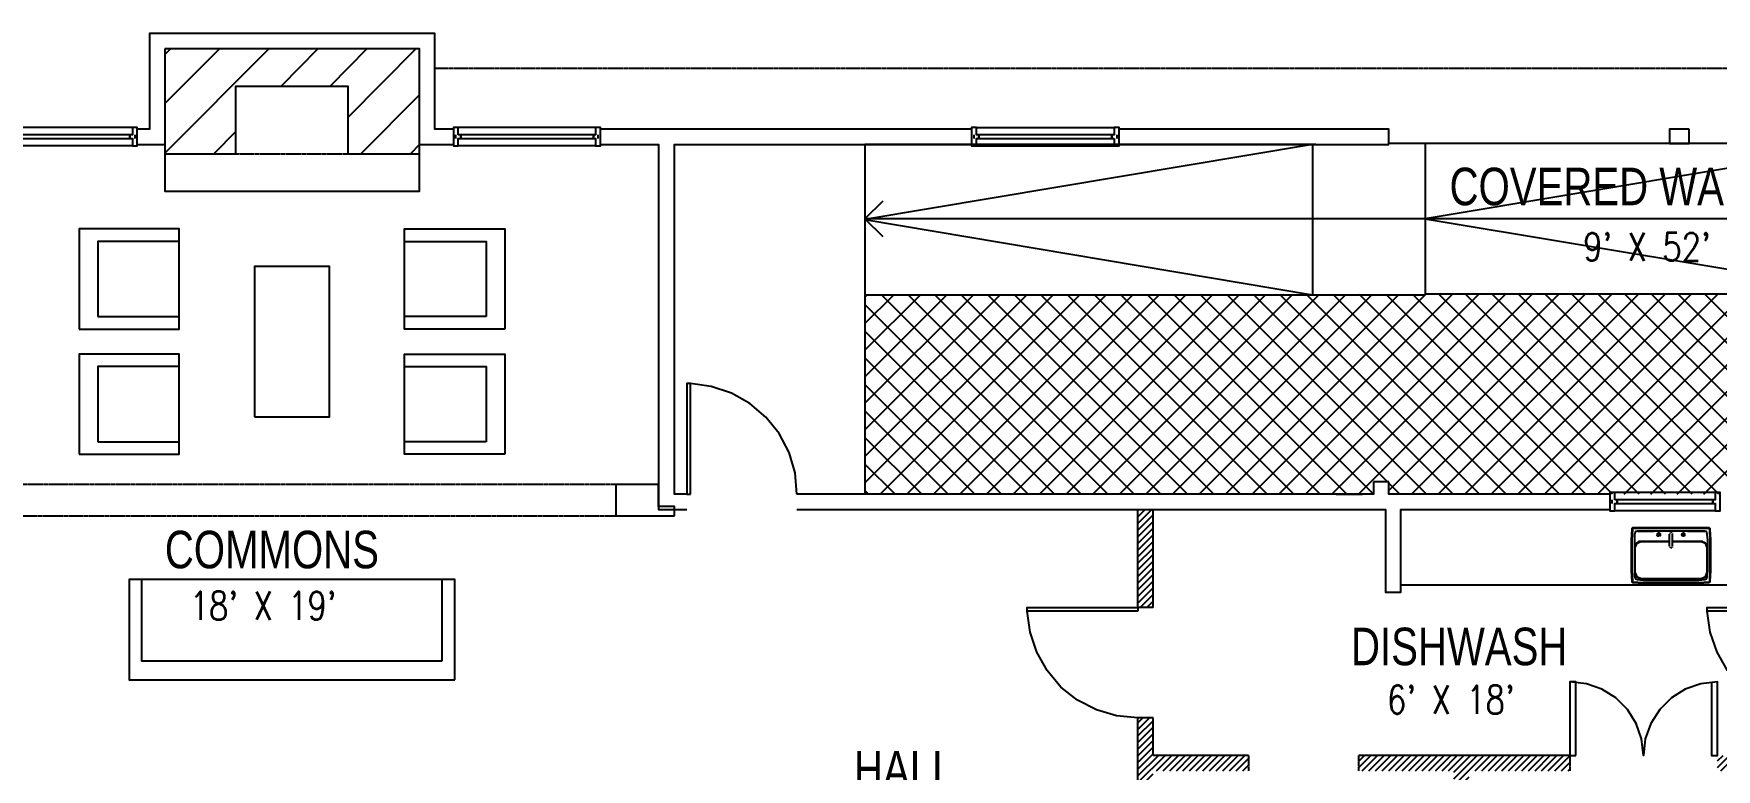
# Model space of a CAD drawing. Header units: inches. Extents: x -625442 to 34963, y -27993 to 66986.
# Drawn here: x 2161 to 2699, y 18319 to 18554 of the extents above; entities that cross this region are included whole.
import ezdxf

# ---------------------------------------------------------------- set-up
doc = ezdxf.new("R2010")
doc.units = ezdxf.units.IN
doc.header["$LTSCALE"] = 0.5
doc.header["$MEASUREMENT"] = 0
doc.linetypes.add('HIDDEN2', pattern=[0.1875, 0.125, -0.0625])
for name, color, linetype in [('0-TEXT', 30, 'Continuous'), ('P-ABOVE', 201, 'HIDDEN2'), ('P-BELOW-LIGHT', 143, 'Continuous'), ('P-BELOW-MED', 145, 'Continuous'), ('P-CASEWORK', 140, 'Continuous'), ('P-DOOR', 51, 'Continuous'), ('P-FIXTURE', 63, 'Continuous'), ('P-FURNITURE', 201, 'Continuous'), ('P-WALL', 90, 'Continuous'), ('P-WINDOW', 213, 'Continuous')]:
    doc.layers.add(name, color=color, linetype=linetype)
doc.styles.add('1-4T', font='Zap601Rm.ttf', dxfattribs={"width": 0.8, "height": 12})
doc.styles.add('sapa notes', font='romans.shx', dxfattribs={"width": 0.8})

msp = doc.modelspace()

# ---------------------------------------------------------------- hatches: boundary and pattern name
at = {"layer": 'P-BELOW-LIGHT'}
h = msp.add_hatch(dxfattribs=at)
h.set_pattern_fill('ANSI37', color=256, scale=48)
h.set_pattern_definition([(45, (130.273, -1357.463), (-4.2426407, 4.2426407), []), (135, (130.273, -1357.463), (-4.2426407, -4.2426407), [])])
h.paths.add_polyline_path([(2851.69576, 18451.62307), (2929.69576, 18451.62307), (2929.69576, 18470.62307), (2426.76317, 18470.33417), (2426.76317, 18406.62307), (2589.15344, 18406.62307), (2589.15344, 18410.62307), (2594.04447, 18410.62307), (2594.04447, 18406.62307), (2851.69576, 18406.62307)])
at = {"layer": 'P-FURNITURE'}
h = msp.add_hatch(dxfattribs=at)
h.set_pattern_fill('ANSI31', color=256, scale=12)
h.set_pattern_definition([(45, (0, -1800), (-1.06066017, 1.06066017), [])])
h.paths.add_polyline_path([(2518.85643, 18401.73204), (2513.9654, 18401.73204), (2513.9654, 18370.42946), (2518.85643, 18370.42946)])
h.paths.add_polyline_path([(2518.85643, 18335.21405), (2513.9654, 18335.21405), (2513.9654, 18221.54654), (2594.04447, 18221.54654), (2594.04447, 18226.43756), (2518.85643, 18226.43756)])
h.paths.add_polyline_path([(2549.24873, 18323.21405), (2518.85643, 18323.21405), (2518.85643, 18318.32302), (2549.24873, 18318.32302)], flags=17)
h.paths.add_polyline_path([(2651.89343, 18323.21405), (2584.46414, 18323.21405), (2584.46414, 18318.32302), (2614.85643, 18318.32302), (2614.85643, 18226.43756), (2619.74746, 18226.43756), (2619.74746, 18318.32302), (2651.89343, 18318.32302)])
h.paths.add_polyline_path([(2731.18892, 18323.21405), (2699.04295, 18323.21405), (2699.04295, 18318.32302), (2731.18892, 18318.32302)])

# ---------------------------------------------------------------- linework, layer by layer
at = {"layer": '0-TEXT'}
msp.add_line((2929.69576, 18494.62307), (2426.76317, 18494.62307), dxfattribs=at)
msp.add_lwpolyline([(2432.42003, 18500.27992), (2426.76317, 18494.62307), (2432.42003, 18488.96621)], dxfattribs=at)
at = {"layer": 'P-ABOVE'}
for p, q in [((2989.69576, 18542.62307), (2289.43119, 18542.62307)), ((2225.84782, 18515.39955), (2261.65015, 18515.39955))]:
    msp.add_line(p, q, dxfattribs=at)
for points in [[(2347.14533, 18409.75333), (2136.63545, 18409.75333)], [(2136.63545, 18399.77563), (2347.14533, 18399.77563)], [(2549.24873, 18323.21405), (2549.24873, 18318.32302)], [(2584.46414, 18318.32302), (2584.46414, 18323.21405)], [(2651.89343, 18323.21405), (2651.89343, 18318.32302)]]:
    msp.add_lwpolyline(points, dxfattribs=at)
at = {"layer": 'P-BELOW-LIGHT'}
for p, q in [((2569.69576, 18518.33417), (2569.69576, 18470.33417)), ((2605.69576, 18518.62307), (2594.04447, 18518.62307)), ((2426.76317, 18470.33417), (2426.76317, 18406.62307)), ((2569.69576, 18470.33417), (2605.69576, 18470.33417))]:
    msp.add_line(p, q, dxfattribs=at)
for points in [[(2236.41244, 18548.85419), (2203.15344, 18515.59519)], [(2220.56551, 18548.85419), (2203.15344, 18531.44213)], [(2204.91421, 18548.85419), (2203.15344, 18547.09342)], [(2252.06373, 18548.85419), (2240.32526, 18536.92008)], [(2267.71502, 18548.85419), (2255.97656, 18536.92008)], [(2283.36632, 18548.85419), (2261.65015, 18526.94238)], [(2284.54016, 18534.1811), (2265.75861, 18515.39955)], [(2192.78446, 18523.81212), (2192.78446, 18521.46443), (2192.0019, 18521.46443), (2192.0019, 18520.29058), (2192.78446, 18520.29058), (2192.78446, 18517.94289), (2194.34959, 18517.94289), (2194.34959, 18523.81212), (2192.78446, 18523.81212), (2148.96084, 18523.81212)], [(2193.56703, 18521.46443), (2193.56703, 18520.29058)], [(2225.84782, 18522.44263), (2218.80474, 18515.39955)], [(2296.08299, 18520.29058), (2296.08299, 18521.46443)], [(2340.68918, 18523.81212), (2340.68918, 18521.46443), (2340.10225, 18521.46443), (2340.10225, 18520.29058), (2340.68918, 18520.29058), (2340.68918, 18517.94289), (2342.2543, 18517.94289), (2342.2543, 18523.81212), (2340.68918, 18523.81212), (2296.86556, 18523.81212)], [(2341.47174, 18521.46443), (2341.47174, 18520.29058)], [(2462.37797, 18517.94289), (2462.37797, 18520.29058), (2463.16054, 18520.29058), (2463.16054, 18521.46443), (2462.37797, 18521.46443), (2462.37797, 18523.81212), (2460.81285, 18523.81212), (2460.81285, 18517.94289), (2462.37797, 18517.94289), (2506.39723, 18517.94289)], [(2461.59541, 18520.29058), (2461.59541, 18521.46443)], [(2462.37797, 18523.81212), (2506.39723, 18523.81212)], [(2507.1798, 18521.46443), (2507.1798, 18520.29058)], [(2192.78446, 18517.94289), (2148.96084, 18517.94289)], [(2284.54016, 18518.33417), (2281.60555, 18515.39955)], [(2340.68918, 18517.94289), (2296.86556, 18517.94289)], [(2570.76317, 18518.33417), (2426.76317, 18518.33417), (2426.76317, 18470.33417), (2570.76317, 18470.33417)], [(2569.69576, 18518.33417), (2426.76317, 18494.33417), (2569.69576, 18470.33417)], [(2570.76317, 18518.33417), (2562.15496, 18518.33417)], [(2749.69576, 18518.62307), (2605.69576, 18518.62307), (2605.69576, 18470.62307), (2749.69576, 18470.62307)], [(2749.69576, 18518.62307), (2605.69576, 18494.62307), (2749.69576, 18470.62307)], [(2698.32121, 18407.20999), (2698.32121, 18404.8623), (2697.53864, 18404.8623), (2697.53864, 18403.68845), (2698.32121, 18403.68845), (2698.32121, 18401.34076), (2699.88634, 18401.34076), (2699.88634, 18407.20999), (2698.32121, 18407.20999), (2666.23606, 18407.20999)], [(2577.21933, 18406.62307), (2585.6319, 18406.62307)], [(2665.45349, 18403.68845), (2665.45349, 18404.8623)], [(2698.32121, 18401.34076), (2666.23606, 18401.34076)]]:
    msp.add_lwpolyline(points, dxfattribs=at)
for points in [[(2296.86556, 18521.46443), (2296.86556, 18523.81212), (2295.30043, 18523.81212), (2295.30043, 18517.94289), (2296.86556, 18517.94289), (2296.86556, 18520.29058), (2297.64812, 18520.29058), (2297.64812, 18521.46443)], [(2506.39723, 18520.29058), (2506.39723, 18517.94289), (2507.96236, 18517.94289), (2507.96236, 18523.81212), (2506.39723, 18523.81212), (2506.39723, 18521.46443), (2505.61467, 18521.46443), (2505.61467, 18520.29058)], [(2231.74898, 18431.39955), (2255.74898, 18431.39955), (2255.74898, 18479.39955), (2231.74898, 18479.39955)], [(2666.23606, 18404.8623), (2666.23606, 18407.20999), (2664.67093, 18407.20999), (2664.67093, 18401.34076), (2666.23606, 18401.34076), (2666.23606, 18403.68845), (2667.01862, 18403.68845), (2667.01862, 18404.8623)]]:
    msp.add_lwpolyline(points, close=True, dxfattribs=at)
at = {"layer": 'P-BELOW-MED'}
msp.add_lwpolyline([(2203.15344, 18515.39955), (2203.15344, 18503.39955), (2284.54016, 18503.39955), (2284.54016, 18515.39955)], dxfattribs=at)
at = {"layer": 'P-CASEWORK'}
msp.add_line((2597.9573, 18377.73204), (2731.18892, 18377.73204), dxfattribs=at)
at = {"layer": 'P-DOOR'}
for points in [[(2371.01355, 18406.62307), (2371.01355, 18442.03412), (2369.83971, 18442.03412), (2369.83971, 18406.62307)], [(2513.9654, 18369.25561), (2478.55436, 18369.25561), (2478.55436, 18370.42946), (2513.9654, 18370.42946)], [(2731.18892, 18369.25561), (2695.77787, 18369.25561), (2695.77787, 18370.42946), (2731.18892, 18370.42946)], [(2653.84984, 18323.21405), (2653.84984, 18346.69099), (2651.89343, 18346.69099), (2651.89343, 18323.21405)]]:
    msp.add_lwpolyline(points, close=True, dxfattribs=at)
for points in [[(2405.05512, 18406.62307), (2404.46819, 18413.47051), (2402.51178, 18419.92667), (2399.38152, 18425.99154), (2395.07742, 18431.27385), (2389.99075, 18435.57796), (2384.12151, 18438.90386), (2377.66535, 18441.05591), (2371.01355, 18442.03412)], [(2513.9654, 18335.21405), (2507.11796, 18335.80097), (2500.66181, 18337.75738), (2494.59693, 18340.88764), (2489.31462, 18344.99611), (2485.01051, 18350.27842), (2481.68461, 18356.14765), (2479.53256, 18362.60381), (2478.55436, 18369.25561)], [(2731.18892, 18335.21405), (2724.34148, 18335.80097), (2717.88532, 18337.75738), (2711.82045, 18340.88764), (2706.53814, 18344.99611), (2702.23403, 18350.27842), (2698.90813, 18356.14765), (2696.75608, 18362.60381), (2695.77787, 18369.25561)], [(2697.08654, 18346.69099), (2697.08654, 18323.21405), (2699.04295, 18323.21405), (2699.04295, 18346.69099), (2693.76064, 18346.10406), (2688.67397, 18344.34329), (2684.36986, 18341.60432), (2680.65268, 18337.88713), (2677.71807, 18333.38739), (2675.9573, 18328.49636), (2675.37037, 18323.21405), (2674.78345, 18328.49636), (2673.02268, 18333.38739), (2670.2837, 18337.88713), (2666.56652, 18341.60432), (2662.06677, 18344.34329), (2657.17574, 18346.10406), (2651.89343, 18346.69099)]]:
    msp.add_lwpolyline(points, dxfattribs=at)
at = {"layer": 'P-FIXTURE'}
for points in [[(2675.43119, 18395.86281), (2671.90965, 18395.86281), (2671.71401, 18395.66716), (2671.71401, 18395.47152), (2671.51837, 18391.94998), (2671.71401, 18391.94998), (2671.71401, 18382.36357)], [(2671.51837, 18391.94998), (2671.51837, 18382.16792), (2671.71401, 18382.36357), (2671.90965, 18378.84203), (2671.90965, 18378.64638), (2675.43119, 18378.45074)], [(2693.0389, 18395.86281), (2675.43119, 18395.86281), (2675.43119, 18395.66716), (2671.90965, 18395.66716), (2671.90965, 18395.47152), (2671.71401, 18391.94998)], [(2672.69222, 18390.18921), (2672.69222, 18389.99357), (2672.69222, 18389.60229), (2673.27914, 18390.97178), (2674.64863, 18391.5587), (2674.25735, 18391.5587), (2673.86606, 18391.5587)], [(2674.64863, 18391.5587), (2673.27914, 18390.97178), (2672.69222, 18389.60229)], [(2673.86606, 18391.36306), (2673.27914, 18390.97178), (2672.88786, 18390.38485)], [(2683.64812, 18391.5587), (2674.64863, 18391.5587), (2683.64812, 18391.5587)], [(2696.95172, 18391.94998), (2696.75608, 18395.47152), (2696.75608, 18395.66716), (2696.3648, 18395.86281), (2693.0389, 18395.86281), (2693.0389, 18395.66716), (2675.43119, 18395.66716)], [(2683.64812, 18393.90639), (2683.64812, 18393.71075), (2683.64812, 18393.51511), (2683.64812, 18393.31947), (2683.64812, 18393.12383), (2683.64812, 18392.92819), (2683.64812, 18392.73255), (2683.64812, 18392.53691), (2683.64812, 18392.34126), (2683.64812, 18392.14562), (2683.64812, 18391.94998), (2683.64812, 18391.75434), (2683.64812, 18391.5587), (2683.64812, 18391.36306), (2683.64812, 18391.16742), (2683.64812, 18390.97178), (2683.64812, 18390.77614), (2683.64812, 18390.58049), (2683.64812, 18390.38485), (2683.64812, 18390.18921), (2683.64812, 18389.99357)], [(2683.84376, 18394.29768), (2683.84376, 18394.10204)], [(2684.43069, 18394.49332), (2684.23504, 18394.49332), (2684.0394, 18394.49332)], [(2684.62633, 18394.10204), (2684.62633, 18394.29768)], [(2684.62633, 18389.99357), (2684.62633, 18390.18921), (2684.62633, 18390.38485), (2684.62633, 18390.58049), (2684.62633, 18390.77614), (2684.62633, 18390.97178), (2684.62633, 18391.16742), (2684.62633, 18391.36306), (2684.62633, 18391.5587), (2684.62633, 18391.75434), (2684.62633, 18391.94998), (2684.62633, 18392.14562), (2684.62633, 18392.34126), (2684.62633, 18392.53691), (2684.62633, 18392.73255), (2684.62633, 18392.92819), (2684.62633, 18393.12383), (2684.62633, 18393.31947), (2684.62633, 18393.51511), (2684.62633, 18393.71075), (2684.62633, 18393.90639)], [(2693.82146, 18391.5587), (2684.62633, 18391.5587), (2693.82146, 18391.5587)], [(2688.34351, 18393.31947), (2688.34351, 18393.31947)], [(2688.34351, 18393.31947), (2688.34351, 18393.31947)], [(2696.95172, 18382.16792), (2696.95172, 18391.94998), (2696.75608, 18391.94998), (2696.56044, 18395.47152), (2696.3648, 18395.66716), (2693.0389, 18395.66716)], [(2693.0389, 18378.2551), (2696.3648, 18378.45074), (2696.75608, 18378.64638), (2696.75608, 18378.84203), (2696.95172, 18382.16792), (2696.75608, 18382.36357), (2696.75608, 18391.94998)], [(2694.40838, 18391.5587), (2694.0171, 18391.5587), (2693.82146, 18391.5587), (2695.19095, 18390.97178), (2695.77787, 18389.60229), (2695.77787, 18389.99357), (2695.77787, 18390.18921)], [(2695.77787, 18389.60229), (2695.19095, 18390.97178), (2693.82146, 18391.5587)], [(2695.58223, 18390.38485), (2695.19095, 18390.97178), (2694.60403, 18391.36306)], [(2672.69222, 18389.60229), (2672.69222, 18381.77664), (2672.69222, 18389.60229)], [(2683.84376, 18389.79793), (2683.84376, 18389.60229)], [(2684.0394, 18389.60229), (2684.23504, 18389.60229), (2684.43069, 18389.60229)], [(2684.62633, 18389.60229), (2684.62633, 18389.79793)], [(2695.77787, 18381.77664), (2695.77787, 18389.60229), (2695.77787, 18381.77664)], [(2671.51837, 18382.16792), (2671.71401, 18378.84203), (2671.71401, 18378.64638), (2671.90965, 18378.45074), (2675.43119, 18378.2551), (2675.43119, 18378.45074), (2693.0389, 18378.45074)], [(2672.88786, 18380.79844), (2673.27914, 18380.21151), (2673.86606, 18379.82023), (2674.25735, 18379.62459), (2674.64863, 18379.62459), (2673.27914, 18380.21151), (2672.69222, 18381.77664), (2672.69222, 18381.38536), (2672.69222, 18380.99408)], [(2672.69222, 18381.77664), (2673.27914, 18380.21151), (2674.64863, 18379.62459)], [(2675.43119, 18378.2551), (2693.0389, 18378.2551), (2693.0389, 18378.45074), (2696.3648, 18378.64638), (2696.56044, 18378.84203), (2696.75608, 18382.36357)], [(2695.77787, 18380.99408), (2695.77787, 18381.38536), (2695.77787, 18381.77664), (2695.19095, 18380.21151), (2693.82146, 18379.62459), (2694.0171, 18379.62459), (2694.40838, 18379.82023)], [(2693.82146, 18379.62459), (2695.19095, 18380.21151), (2695.77787, 18381.77664)], [(2694.60403, 18379.82023), (2695.19095, 18380.21151), (2695.58223, 18380.79844)], [(2674.64863, 18379.62459), (2693.82146, 18379.62459), (2674.64863, 18379.62459)]]:
    msp.add_lwpolyline(points, dxfattribs=at)
for points in [[(2695.77787, 18380.21151), (2695.97351, 18382.16792), (2695.97351, 18391.94998), (2695.77787, 18393.90639), (2695.58223, 18394.68896), (2694.99531, 18394.8846), (2689.51736, 18394.8846), (2693.0389, 18394.8846), (2694.99531, 18394.8846), (2689.51736, 18394.8846), (2678.75709, 18394.8846), (2673.47478, 18394.8846), (2675.43119, 18394.8846), (2678.75709, 18394.8846), (2673.47478, 18394.8846), (2672.88786, 18394.68896), (2672.49658, 18393.90639), (2672.49658, 18391.94998), (2672.49658, 18382.16792), (2672.49658, 18380.21151), (2672.88786, 18379.62459), (2673.47478, 18379.42895), (2675.43119, 18379.23331), (2693.0389, 18379.23331), (2694.99531, 18379.42895), (2695.58223, 18379.62459)], [(2679.7353, 18393.71075), (2680.32222, 18393.31947), (2680.7135, 18393.71075), (2680.32222, 18394.29768)], [(2679.93094, 18393.90639), (2679.93094, 18394.10204), (2679.93094, 18393.90639), (2679.7353, 18393.90639), (2679.93094, 18393.90639), (2679.93094, 18394.10204)], [(2680.32222, 18393.31947), (2679.93094, 18393.31947), (2679.7353, 18393.71075), (2679.93094, 18393.31947)], [(2680.32222, 18393.31947), (2679.93094, 18393.31947), (2679.7353, 18393.71075), (2679.93094, 18393.31947)], [(2680.12658, 18394.10204), (2680.32222, 18394.29768), (2680.51786, 18394.10204), (2680.32222, 18394.29768)], [(2680.12658, 18394.29768), (2680.32222, 18394.29768)], [(2680.7135, 18394.10204), (2680.7135, 18393.90639), (2680.7135, 18393.71075), (2680.7135, 18393.51511), (2680.7135, 18393.31947), (2680.7135, 18393.51511), (2680.7135, 18393.71075), (2680.7135, 18393.90639), (2680.7135, 18394.10204), (2680.7135, 18393.90639)], [(2680.7135, 18393.71075), (2680.7135, 18393.51511), (2680.7135, 18393.31947), (2680.7135, 18393.51511)], [(2688.53915, 18393.71075), (2688.14787, 18394.29768), (2687.56094, 18393.71075), (2688.14787, 18393.31947)], [(2687.56094, 18393.90639), (2687.75659, 18393.90639), (2687.75659, 18394.10204), (2687.75659, 18393.90639), (2687.56094, 18393.71075), (2687.75659, 18393.51511), (2687.75659, 18393.31947), (2687.75659, 18393.51511), (2687.56094, 18393.71075), (2687.75659, 18393.90639), (2687.75659, 18394.10204), (2687.75659, 18393.90639)], [(2687.95223, 18394.29768), (2688.14787, 18394.29768), (2688.34351, 18394.29768), (2688.14787, 18394.29768)], [(2687.95223, 18394.10204), (2688.34351, 18394.10204), (2688.53915, 18393.71075), (2688.53915, 18393.51511), (2688.53915, 18393.71075), (2688.53915, 18393.51511), (2688.53915, 18393.31947), (2688.53915, 18393.51511), (2688.53915, 18393.71075), (2688.34351, 18394.10204)], [(2688.14787, 18393.31947), (2687.95223, 18393.31947), (2688.14787, 18393.31947), (2688.34351, 18393.31947), (2688.14787, 18393.31947), (2687.95223, 18393.31947)], [(2688.53915, 18394.10204), (2688.53915, 18393.90639)]]:
    msp.add_lwpolyline(points, close=True, dxfattribs=at)
at = {"layer": 'P-FURNITURE'}
for points in [[(2175.74898, 18459.39955), (2207.74898, 18459.39955), (2207.74898, 18491.39955), (2175.74898, 18491.39955)], [(2181.74898, 18463.39955), (2207.74898, 18463.39955), (2207.74898, 18487.39955), (2181.74898, 18487.39955)], [(2311.74898, 18459.39955), (2279.74898, 18459.39955), (2279.74898, 18491.39955), (2311.74898, 18491.39955)], [(2305.74898, 18463.39955), (2279.74898, 18463.39955), (2279.74898, 18487.39955), (2305.74898, 18487.39955)], [(2175.74898, 18419.39955), (2207.74898, 18419.39955), (2207.74898, 18451.39955), (2175.74898, 18451.39955)], [(2311.74898, 18419.39955), (2279.74898, 18419.39955), (2279.74898, 18451.39955), (2311.74898, 18451.39955)], [(2181.74898, 18423.39955), (2207.74898, 18423.39955), (2207.74898, 18447.39955), (2181.74898, 18447.39955)], [(2305.74898, 18423.39955), (2279.74898, 18423.39955), (2279.74898, 18447.39955), (2305.74898, 18447.39955)], [(2295.74898, 18347.39955), (2295.74898, 18379.39955), (2191.74898, 18379.39955), (2191.74898, 18347.39955)], [(2291.74898, 18353.39955), (2291.74898, 18379.39955), (2195.74898, 18379.39955), (2195.74898, 18353.39955)]]:
    msp.add_lwpolyline(points, close=True, dxfattribs=at)
at = {"layer": 'P-WALL'}
for p, q in [((2526.54827, 18518.33417), (2531.4393, 18518.33417)), ((2589.15344, 18518.33417), (2594.04447, 18518.33417)), ((2594.04447, 18410.62307), (2589.15344, 18410.62307)), ((2518.85643, 18370.42946), (2513.9654, 18370.42946)), ((2518.85643, 18335.21405), (2513.9654, 18335.21405)), ((2549.24873, 18323.21405), (2518.85643, 18323.21405)), ((2651.89343, 18323.21405), (2584.46414, 18323.21405))]:
    msp.add_line(p, q, dxfattribs=at)
for points in [[(2295.30043, 18523.2252), (2289.43119, 18523.2252), (2289.43119, 18553.74522), (2198.26241, 18553.74522), (2198.26241, 18523.2252), (2194.34959, 18523.2252)], [(2460.81285, 18523.2252), (2342.2543, 18523.2252)], [(2594.04447, 18518.33417), (2594.04447, 18523.2252), (2507.96236, 18523.2252)], [(2194.34959, 18518.33417), (2203.15344, 18518.33417)], [(2284.54016, 18518.33417), (2295.30043, 18518.33417)], [(2342.2543, 18518.33417), (2360.84021, 18518.33417), (2360.84021, 18401.73204), (2369.83971, 18401.73204)], [(2369.83971, 18406.62307), (2365.92688, 18406.62307), (2365.92688, 18518.33417), (2460.81285, 18518.33417)], [(2507.96236, 18518.33417), (2526.54827, 18518.33417)], [(2531.4393, 18518.33417), (2589.15344, 18518.33417)], [(2589.15344, 18410.62307), (2589.15344, 18406.62307), (2405.05512, 18406.62307)], [(2664.67093, 18406.62307), (2594.04447, 18406.62307), (2594.04447, 18410.62307)], [(2405.05512, 18401.73204), (2593.06627, 18401.73204), (2593.06627, 18375.32048), (2597.9573, 18375.32048), (2597.9573, 18401.73204), (2664.67093, 18401.73204)], [(2513.9654, 18370.42946), (2513.9654, 18401.73204)], [(2518.85643, 18370.42946), (2518.85643, 18401.73204)], [(2594.04447, 18221.54654), (2513.9654, 18221.54654), (2513.9654, 18335.21405)], [(2518.85643, 18323.21405), (2518.85643, 18335.21405)]]:
    msp.add_lwpolyline(points, dxfattribs=at)
for points in [[(2203.15344, 18548.85419), (2203.15344, 18515.39955), (2225.84782, 18515.39955), (2225.84782, 18536.92008), (2261.65015, 18536.92008), (2261.65015, 18515.39955), (2284.54016, 18515.39955), (2284.54016, 18548.85419)], [(2690.04447, 18523.2252), (2683.69576, 18523.2252), (2683.69576, 18518.62307), (2690.04447, 18518.62307)], [(2365.92688, 18399.77563), (2365.92688, 18402.71025), (2360.84021, 18402.71025), (2360.84021, 18409.75333), (2347.14533, 18409.75333), (2347.14533, 18399.77563)]]:
    msp.add_lwpolyline(points, close=True, dxfattribs=at)
at = {"layer": 'P-WINDOW'}
for points in [[(2192.0019, 18521.46443), (2149.74341, 18521.46443), (2149.74341, 18520.29058), (2192.0019, 18520.29058)], [(2340.10225, 18521.46443), (2297.64812, 18521.46443), (2297.64812, 18520.29058), (2340.10225, 18520.29058)], [(2463.16054, 18520.29058), (2505.61467, 18520.29058), (2505.61467, 18521.46443), (2463.16054, 18521.46443)], [(2697.53864, 18404.8623), (2667.01862, 18404.8623), (2667.01862, 18403.68845), (2697.53864, 18403.68845)]]:
    msp.add_lwpolyline(points, close=True, dxfattribs=at)

# ---------------------------------------------------------------- texts
at = {"layer": '0-TEXT', "width": 0.8}
for s, height, style, p in [('COVERED WALKWAY', 11.988, '1-4T', (2613.4749, 18498.93681)), ("9' X 52'", 8.991, 'sapa notes', (2656.14929, 18481.14666)), ('COMMONS', 11.988, '1-4T', (2203.15344, 18382.97459)), ("18' X 19'", 8.991, 'sapa notes', (2211.11667, 18366.53246)), ('DISHWASH', 11.988, '1-4T', (2581.99827, 18352.02167)), ("6' X 18'", 8.991, 'sapa notes', (2593.53788, 18336.52806)), ('HALL', 11.988, '1-4T', (2423.2759, 18312.68171))]:
    msp.add_text(s, height=height, dxfattribs=dict(at, style=style)).set_placement(p)

doc.saveas('drawing.dxf')
